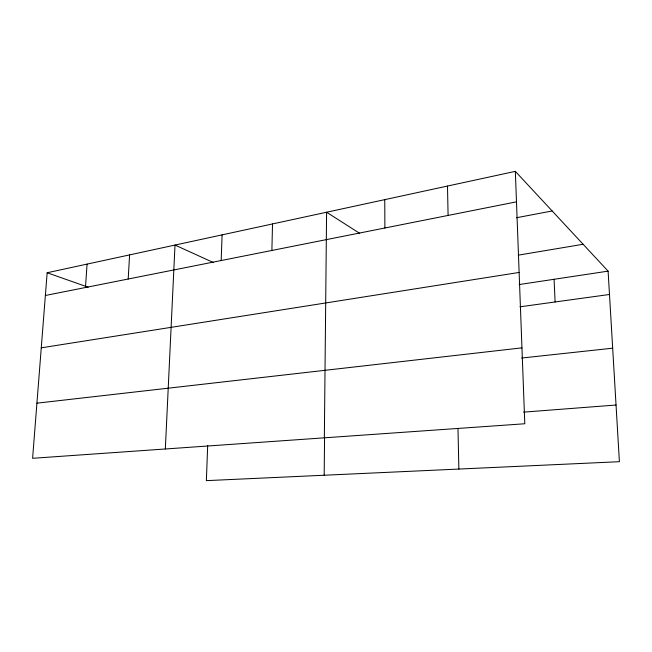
<?xml version="1.0" encoding="UTF-8"?>
<svg xmlns="http://www.w3.org/2000/svg" width="652" height="652" viewBox="0 0 652 652"><rect width="100%" height="100%" fill="white"/><g stroke="black" fill="none" stroke-linecap="round" stroke-linejoin="round"><path stroke-width="0.98" d="M324.346 437.826L326.595 212.234L359.676 233.343M324.183 475.235L324.557 437.606M271.892 250.458L272.512 223.946M221.183 260.539L222.104 234.867M207.686 445.455L206.366 480.638L619.4 461.697L608.104 271.142L515.341 171.362L47.156 272.748L32.6 458.299L524.795 423.759L515.341 171.362M165.339 448.983L175.005 245.062L213.587 262.626M128.191 279.023L129.601 254.899M85.461 287.524L87.075 264.109M45.371 295.486L516.482 201.835M516.384 217.752L552.162 210.971M518.242 255.16L583.124 244.272M41.263 347.826L519.131 272.446M519.131 284.557L608.104 271.142M519.962 306.815L609.481 294.476M36.928 403.164L521.95 347.858M521.559 358.046L612.668 348.192M523.58 412.137L616.042 405.022M47.156 272.748L88.175 287.214M554.07 279.292L555.113 301.966M457.981 428.388L458.861 469.057M447.492 186.056L448.087 215.429M384.762 199.642L384.884 227.996"/></g></svg>
